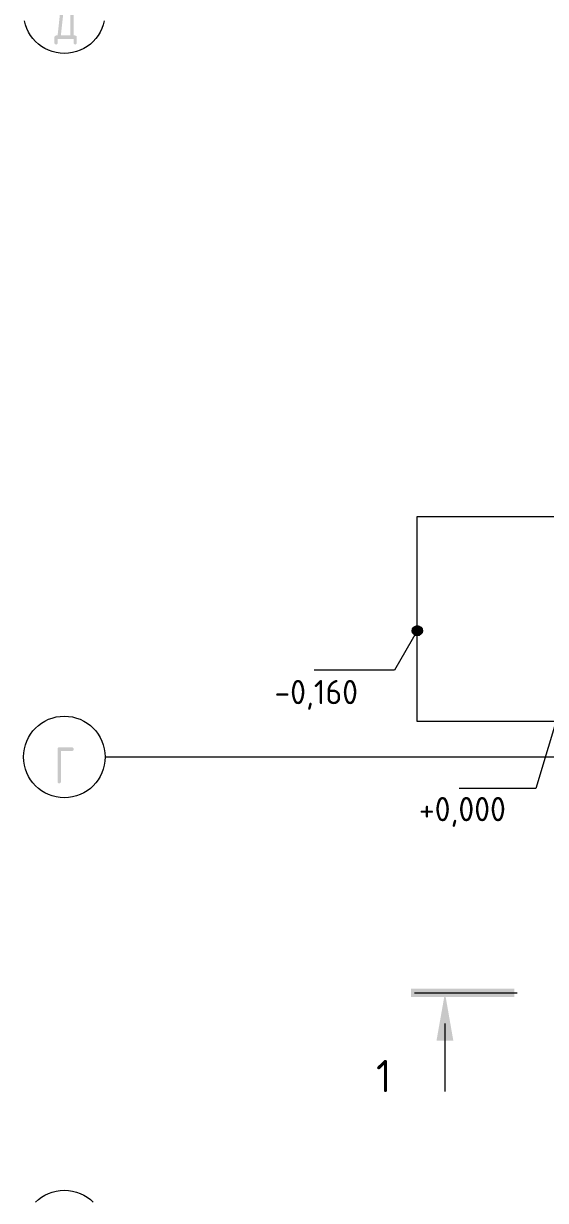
# Model space of a CAD drawing. Header units: millimetres. Extents: x -546 to 1681, y -650 to 1730.
# Drawn here: x 179.2 to 230.4, y 373.9 to 489.3 of the extents above; entities that cross this region are included whole.
import ezdxf

# ---------------------------------------------------------------- set-up
doc = ezdxf.new("R2010")
doc.units = ezdxf.units.MM

msp = doc.modelspace()

# ---------------------------------------------------------------- hatches: boundary and pattern name
h = msp.add_hatch(color=7)
h.paths.add_polyline_path([(184.12, 488.13), (184.25, 488.13), (184.32, 488.12), (184.41, 488.06), (184.43, 487.96), (184.43, 487.42), (184.42, 487.34), (184.39, 487.29), (184.34, 487.26), (184.27, 487.24), (184.21, 487.26), (184.16, 487.29), (184.13, 487.34), (184.12, 487.42), (184.12, 487.78), (182.55, 487.78), (182.55, 487.42), (182.54, 487.34), (182.51, 487.29), (182.47, 487.26), (182.4, 487.24), (182.33, 487.26), (182.28, 487.29), (182.25, 487.34), (182.24, 487.42), (182.24, 487.96), (182.27, 488.06), (182.35, 488.12), (182.42, 488.13), (182.55, 488.13), (182.88, 491.15), (182.9, 491.22), (182.93, 491.27), (182.97, 491.3), (183.02, 491.31), (183.96, 491.31), (184.03, 491.3), (184.08, 491.26), (184.11, 491.21), (184.12, 491.13)])
h.paths.add_polyline_path([(183.81, 488.13), (183.81, 490.95), (183.18, 490.95), (182.87, 488.13)])
h = msp.add_hatch(color=7)
h.dxf.hatch_style = 2
h.paths.add_polyline_path([(218.32, 429.75), (218.17, 429.4), (217.82, 429.25), (217.47, 429.4), (217.32, 429.75), (217.47, 430.11), (217.82, 430.25), (218.17, 430.11)])
h = msp.add_hatch(color=7)
h.dxf.hatch_style = 2
h.paths.add_polyline_path([(182.87, 417.95), (182.87, 414.95), (182.86, 414.87), (182.83, 414.82), (182.78, 414.79), (182.71, 414.78), (182.64, 414.79), (182.59, 414.82), (182.56, 414.87), (182.55, 414.95), (182.55, 418.13), (182.56, 418.21), (182.59, 418.26), (182.64, 418.3), (182.71, 418.31), (183.96, 418.31), (184.03, 418.3), (184.08, 418.26), (184.11, 418.21), (184.12, 418.13), (184.11, 418.05), (184.08, 418), (184.03, 417.96), (183.96, 417.95)])
h = msp.add_hatch(color=7)
h.dxf.hatch_style = 2
h.paths.add_polyline_path([(227.32, 394.63), (227.32, 393.84), (217.19, 393.84), (217.19, 394.63)])
h = msp.add_hatch(color=7)
h.dxf.hatch_style = 2
h.paths.add_polyline_path([(219.7, 389.55), (220.53, 394.23), (221.35, 389.55)])

# ---------------------------------------------------------------- linework, layer by layer
at = {"color": 7, "lineweight": 0}
for points in [[(183.21, 486.37), (182.8, 486.39), (182.4, 486.45), (182.02, 486.55), (181.65, 486.69), (181.3, 486.85), (180.97, 487.05), (180.67, 487.28), (180.38, 487.54), (180.12, 487.83), (179.89, 488.14), (179.69, 488.46), (179.53, 488.81), (179.39, 489.18), (179.29, 489.57)], [(187.13, 489.57), (187.03, 489.18), (186.9, 488.81), (186.73, 488.46), (186.53, 488.14), (186.3, 487.83), (186.04, 487.54), (185.76, 487.28), (185.45, 487.05), (185.12, 486.85), (184.77, 486.69), (184.4, 486.55), (184.02, 486.45), (183.62, 486.39), (183.21, 486.37)], [(217.82, 440.96), (233.31, 440.96)], [(217.82, 420.85), (217.82, 440.96)], [(234.38, 430.7), (229.44, 414.27)], [(217.82, 429.75), (215.58, 425.87)], [(215.58, 425.87), (207.71, 425.87)], [(183.21, 413.37), (182.8, 413.39), (182.4, 413.45), (182.02, 413.55), (181.65, 413.69), (181.3, 413.85), (180.97, 414.05), (180.67, 414.28), (180.38, 414.54), (180.12, 414.83), (179.89, 415.14), (179.69, 415.46), (179.53, 415.81), (179.39, 416.18), (179.29, 416.57), (179.23, 416.96), (179.21, 417.37), (179.23, 417.78), (179.29, 418.18), (179.39, 418.56), (179.53, 418.93), (179.69, 419.28), (179.89, 419.61), (180.12, 419.92), (180.38, 420.2), (180.67, 420.46), (180.97, 420.69), (181.3, 420.89), (181.65, 421.06), (182.02, 421.19), (182.4, 421.29), (182.8, 421.35), (183.21, 421.37)], [(183.21, 421.37), (183.62, 421.35), (184.02, 421.29), (184.4, 421.19), (184.77, 421.06), (185.12, 420.89), (185.45, 420.69), (185.76, 420.46), (186.04, 420.2), (186.3, 419.92), (186.53, 419.61), (186.73, 419.28), (186.9, 418.93), (187.03, 418.56), (187.13, 418.18), (187.19, 417.78), (187.21, 417.37), (187.19, 416.96), (187.13, 416.57), (187.03, 416.18), (186.9, 415.81), (186.73, 415.46), (186.53, 415.14), (186.3, 414.83), (186.04, 414.54), (185.76, 414.28), (185.45, 414.05), (185.12, 413.85), (184.77, 413.69), (184.4, 413.55), (184.02, 413.45), (183.62, 413.39), (183.21, 413.37)], [(233.43, 420.85), (217.82, 420.85)], [(187.21, 417.37), (863.73, 417.37)], [(229.44, 414.27), (221.91, 414.27)], [(217.53, 394.23), (227.61, 394.23)], [(220.53, 391.23), (220.53, 384.57)], [(180.38, 373.7), (180.67, 373.96), (180.97, 374.19), (181.3, 374.39), (181.65, 374.56), (182.02, 374.69), (182.4, 374.79), (182.8, 374.85), (183.21, 374.87)], [(183.21, 374.87), (183.62, 374.85), (184.02, 374.79), (184.4, 374.69), (184.77, 374.56), (185.12, 374.39), (185.45, 374.19), (185.76, 373.96), (186.04, 373.7)]]:
    msp.add_lwpolyline(points, dxfattribs=at)
msp.add_circle((217.82, 429.75), 0.5, dxfattribs=at)

# ---------------------------------------------------------------- texts
at = {"color": 7, "attachment_point": 1}
for s, insert, char_height in [('{\\fGOSTCommon|b0|i0|c0;-0,160}', (203.81, 424.92), 2.3745), ('{\\fGOSTCommon|b0|i0|c0;+0,000}', (217.98, 413.44), 2.3745), ('{\\fGOSTCommon|b0|i0|c0;1}', (213.77, 387.66), 3.176)]:
    msp.add_mtext(s, dxfattribs=dict(at, insert=insert, char_height=char_height))

doc.saveas('drawing.dxf')
